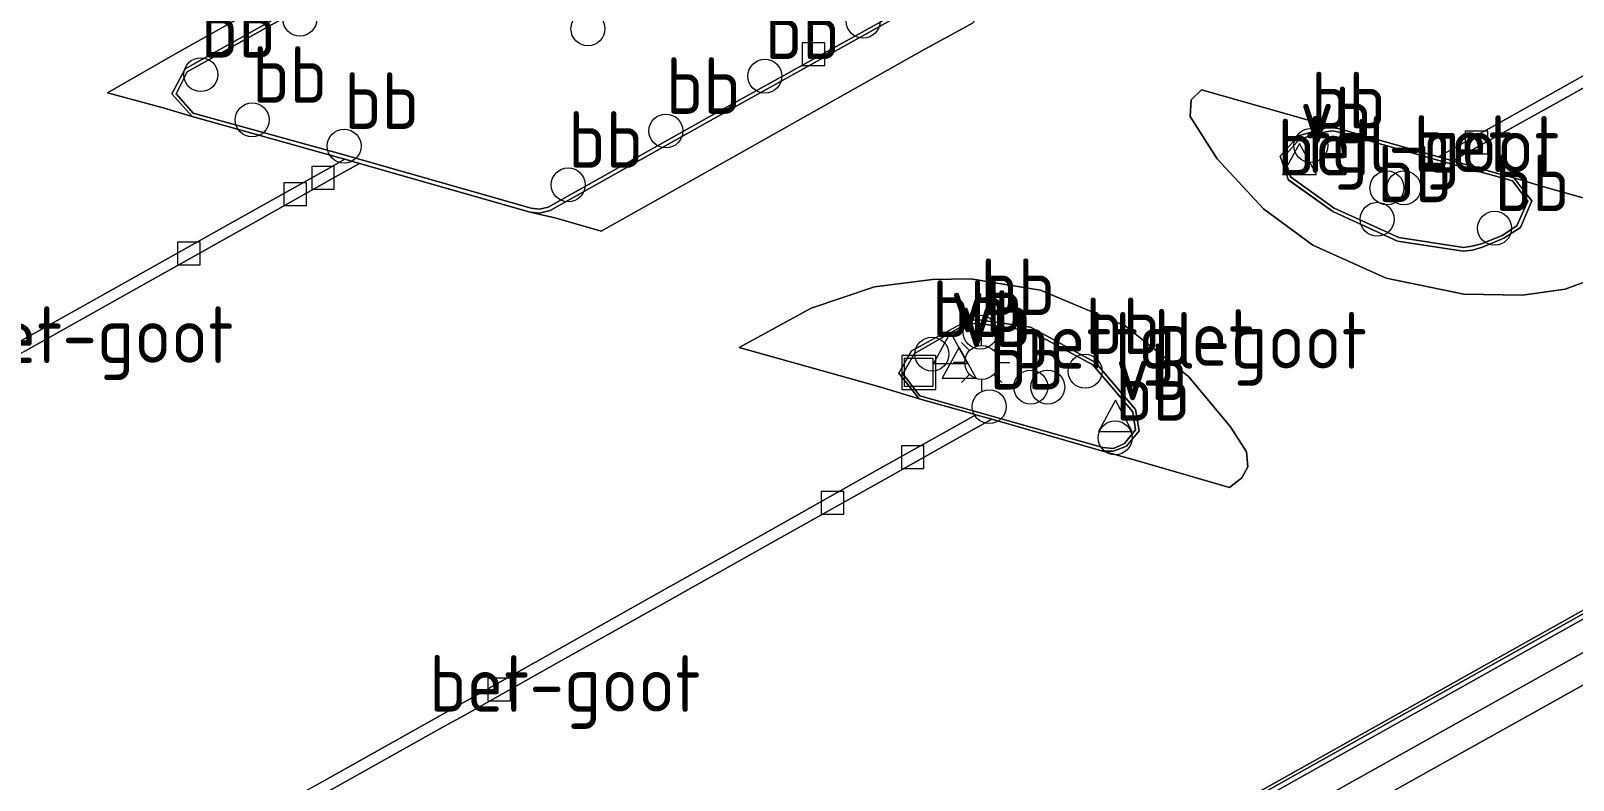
# Model space of a CAD drawing. Extents: x 253736 to 255979, y 477184 to 479215.
# Drawn here: x 254967.1 to 255035.2, y 477953.6 to 477986.7 of the extents above; entities that cross this region are included whole.
import ezdxf
from ezdxf.enums import TextEntityAlignment as Align

# ---------------------------------------------------------------- set-up
doc = ezdxf.new("R2010")
doc.units = 0
for name, color, linetype, lineweight in [('af-bs-doorgang', 8, 'Continuous', 18), ('af-bs-rasterhekwerk', 8, 'hekwerk', 18), ('bp-b5-grasland', 8, 'Continuous', 18), ('og-bs-inrichtingselement', 8, 'Continuous', 18), ('og-bs-terreinafscheiding', 8, 'Continuous', 18), ('vh-b5-verh_soort', 8, 'Continuous', 18), ('vh-bs-band', 8, 'Continuous', 18), ('wh-bs-kolk', 8, 'Continuous', 18), ('wm-bs-lichtmast', 8, 'Continuous', 18), ('wm-bs-overig', 8, 'Continuous', 18), ('wm-bs-verkeersbord', 8, 'Continuous', 18)]:
    doc.layers.add(name, color=color, linetype=linetype, lineweight=lineweight)
doc.styles.add('rtw_iso', font='isocp.shx')
doc.linetypes.add('hekwerk', pattern='A,7,-1.5,[1,RTW.shx,S=0.75,R=0,X=0,Y=0],-1.5', length=10)

# ---------------------------------------------------------------- blocks, each defined once
blk = doc.blocks.new('dtb')
blk.add_circle((0, 0), 0.75)
blk = doc.blocks.new('dtbattr')
at = {"style": 'rtw_iso'}
blk.add_attdef('TAG', (0.591, 0.868), '', height=2.5, dxfattribs=at)
blk = doc.blocks.new('kolk')
blk.add_lwpolyline([(-0.5, -0.5), (0.5, -0.5), (0.5, 0.5), (-0.5, 0.5)], close=True)
blk = doc.blocks.new('verkeersbord')
for p, q in [((0, 0.75), (-0.75, -0.625)), ((0.75, -0.625), (0, 0.75)), ((-0.75, -0.625), (0.75, -0.625))]:
    blk.add_line(p, q)
blk = doc.blocks.new('put')
for p, q in [((0.75, 0.75), (-0.75, 0.75)), ((-0.75, 0.75), (-0.75, -0.75)), ((0.75, -0.75), (0.75, 0.75)), ((-0.75, -0.75), (0.75, -0.75))]:
    blk.add_line(p, q)
blk.add_lwpolyline([(-0.625, 0.625), (0.625, 0.625), (0.625, -0.625), (-0.625, -0.625)], close=True)
blk = doc.blocks.new('RW1 Buren totaal_ACAD_1_FMEBLOCK86')
at = {"layer": 'bp-b5-grasland'}
for points in [[(14.667, 16.477, 24.632), (12.323, 15.211, 24.603), (12.825, 14.275, 24.583), (12.91, 14.33, 24.318), (14.329, 15.134, 24.384), (15.329, 13.329, 24.401), (15.27, 13.297, 24.399), (16.617, 10.909, 24.621), (16.608, 10.904, 24.621), (16.656, 10.816, 24.621), (17.57, 11.312, 24.512), (18.511, 9.773, 24.64), (24.658, -1.16, 24.641), (-7.515, -19.081, 24.563), (-18.721, -25.355, 24.548), (-21.531, -20.37, 24.435), (-24.658, -14.758, 24.329), (-23.787, -14.3, 24.382), (-21.849, -13.184, 24.357), (-19.344, -11.513, 24.365), (-17.079, -9.511, 24.37), (-15.138, -7.191, 24.387), (-4.57, 6.744, 24.423), (9.559, 25.355, 24.543), (13.787, 17.978, 24.636)], [(-12.276, -20.478, 24.542), (8.88, -8.548, 24.486), (8.529, -7.293, 24.257), (6.415, -3.02, 24.034), (17.814, 2.816, 24.355), (18.441, 4.444, 24.489), (15.776, 8.561, 24.425), (12.614, 9.39, 24.276), (10.309, 12.886, 24.281), (7.002, 15.88, 24.256), (5.134, 16.327, 24.345), (3.219, 15.009, 24.39), (-4.263, 5.266, 24.339), (-14.529, -8.513, 24.289), (-16.697, -10.982, 24.283), (-19.263, -12.931, 24.285), (-21.82, -15.002, 24.307), (-22.243, -16.542, 24.299), (-18.627, -22.17, 24.471), (-17.785, -22.658, 24.505), (-16.265, -22.57, 24.49)], [(11.244, -7.629, 24.431), (18.318, -4.046, 24.469), (16.311, -0.311, 24.419), (9.259, -3.875, 24.323)]]:
    blk.add_polyline3d(points, close=True, dxfattribs=at)
blk = doc.blocks.new('RW1 Buren totaal_ACAD_1_FMEBLOCK130')
at = {"layer": 'bp-b5-grasland'}
blk.add_polyline3d([(-30.266, -121.744, 24.171), (-54.832, -134.632, 24.188), (-53.285, -132.489, 24.361), (-53.241, -130.688, 24.365), (-55.048, -126.575, 24.476), (-56.865, -122.86, 24.514), (-58.422, -122.014, 24.481), (-78.668, -133.046, 24.554), (-103.834, -147.072, 24.574), (-107.836, -149.309, 24.564), (-107.959, -149.128, 24.631), (-50.966, -117.271, 24.623), (-47.244, -115.194, 24.624), (-6.543, -92.416, 24.656)], dxfattribs=at)
blk = doc.blocks.new('prullenbak')
for centre in [(-0.375, 0), (0.375, 0)]:
    blk.add_circle(centre, 0.75)
blk = doc.blocks.new('lantaarnpaal')
for p, q in [((-0.884, 0.884), (-0.53, 0.53)), ((0, 0.75), (0, 1.25)), ((0.53, 0.53), (0.884, 0.884)), ((-0.75, 0), (-1.25, 0)), ((0.75, 0), (1.25, 0)), ((-0.53, -0.53), (-0.884, -0.884)), ((0.53, -0.53), (0.884, -0.884)), ((0, -0.75), (0, -1.25))]:
    blk.add_line(p, q)
blk.add_circle((0, 0), 0.75)
blk = doc.blocks.new('dtbattr-r')
at = {"style": 'rtw_iso'}
blk.add_attdef('TAG', text='', height=2.5, dxfattribs=at).set_placement((0, 0), align=Align.MIDDLE_CENTER)
blk = doc.blocks.new('RW1 Buren totaal_ACAD_1_FMEBLOCK881')
at = {"layer": 'vh-b5-verh_soort'}
for points in [[(3.695, -2.903, 24.272), (-1.204, -1.499, 24.209), (-1.907, -1.298, 24.2), (-2.144, -1.23, 24.197), (-4.409, -0.595, 24.22), (-5.306, 0.529, 24.25), (-4.746, 1.521, 24.283), (-2.707, 2.625, 24.334), (-2.27, 2.834, 24.348), (-1.882, 2.911, 24.353), (0.51, 2.561, 24.352), (3.372, 1.002, 24.365), (5.138, -1.075, 24.348), (5.306, -2.009, 24.335), (4.749, -2.684, 24.289), (4.179, -2.911, 24.272)], [(3.698, -2.748, 24.269), (4.179, -2.786, 24.281), (4.657, -2.565, 24.303), (5.151, -1.965, 24.333), (5.023, -1.171, 24.342), (3.265, 0.901, 24.354), (0.48, 2.401, 24.364), (-1.856, 2.749, 24.326), (-2.253, 2.688, 24.315), (-2.647, 2.533, 24.349), (-4.619, 1.4, 24.283), (-5.124, 0.504, 24.256), (-4.38, -0.461, 24.235), (-2.082, -1.114, 24.2)]]:
    blk.add_polyline3d(points, close=True, dxfattribs=at)
blk = doc.blocks.new('RW1 Buren totaal_ACAD_1_FMEBLOCK882')
at = {"layer": 'vh-b5-verh_soort'}
for points in [[(-3.005, 2.694, 24.264), (1.438, 1.442, 24.221), (2.061, 1.266, 24.214), (2.313, 1.195, 24.212), (3.894, 0.755, 24.229), (4.752, 0.517, 24.232), (5.554, -0.505, 24.272), (5.049, -1.685, 24.289), (4.315, -2.144, 24.327), (3.376, -2.545, 24.343), (2.935, -2.679, 24.358), (2.526, -2.729, 24.356), (-0.374, -2.282, 24.388), (-3.24, -0.973, 24.406), (-5.198, 0.43, 24.393), (-5.554, 1.474, 24.388), (-4.744, 2.362, 24.341), (-3.586, 2.711, 24.283), (-3.251, 2.729, 24.277)], [(2.278, 1.044, 24.22), (-3.021, 2.551, 24.284), (-3.245, 2.595, 24.307), (-3.547, 2.552, 24.296), (-4.69, 2.232, 24.346), (-5.385, 1.457, 24.386), (-5.101, 0.56, 24.401), (-3.169, -0.823, 24.426), (-0.323, -2.129, 24.378), (2.532, -2.566, 24.361), (2.911, -2.501, 24.36), (3.331, -2.397, 24.341), (4.238, -2.03, 24.337), (4.885, -1.608, 24.317), (5.376, -0.52, 24.291), (4.701, 0.376, 24.24), (3.863, 0.615, 24.222)]]:
    blk.add_polyline3d(points, close=True, dxfattribs=at)
blk = doc.blocks.new('RW1 Buren totaal_ACAD_1_FMEBLOCK883')
at = {"layer": 'vh-b5-verh_soort'}
for points in [[(-0.551, -8.262, 24.314), (-8.075, -6.118, 24.208), (-8.724, -5.933, 24.199), (-9.009, -5.852, 24.195), (-15.46, -4.045, 24.294), (-16.359, -3.046, 24.332), (-15.773, -1.942, 24.346), (-8.187, 2.313, 24.312), (0.022, 6.921, 24.338), (3.008, 8.044, 24.343), (6.247, 8.311, 24.335), (9.323, 7.816, 24.348), (12.267, 6.443, 24.353), (14.564, 4.296, 24.329), (16.224, 2.052, 24.347), (16.359, 1.162, 24.321), (15.808, 0.452, 24.308), (7.551, -4.14, 24.311), (0.335, -8.195, 24.305), (-0.139, -8.311, 24.32)], [(7.466, -3.998, 24.316), (15.756, 0.601, 24.324), (16.203, 1.219, 24.323), (16.08, 1.983, 24.355), (14.425, 4.187, 24.344), (12.146, 6.314, 24.359), (9.287, 7.633, 24.35), (6.193, 8.164, 24.337), (3.059, 7.9, 24.35), (0.105, 6.769, 24.321), (-8.112, 2.167, 24.314), (-15.681, -2.066, 24.346), (-16.174, -3.037, 24.333), (-15.428, -3.902, 24.313), (-8.913, -5.698, 24.196), (-0.507, -8.093, 24.312), (-0.127, -8.134, 24.319), (0.256, -8.054, 24.313)]]:
    blk.add_polyline3d(points, close=True, dxfattribs=at)
blk = doc.blocks.new('RW1 Buren totaal_ACAD_1_FMEBLOCK893')
at = {"layer": 'vh-b5-verh_soort'}
for points in [[(32.979, -84.253, 24.372), (-9.605, -108.128, 24.389)], [(-45.154, -105.009, 24.207), (-40.192, -102.226, 24.209), (-39.331, -101.743, 24.21), (-35.261, -99.458, 24.206), (-30.263, -96.651, 24.202), (-25.555, -94.008, 24.198), (-20.637, -91.246, 24.194), (-17.427, -89.444, 24.191), (-16.04, -88.664, 24.209), (-11.141, -90.068, 24.272), (-9.749, -90.463, 24.299), (-5.539, -91.676, 24.38), (-4.994, -91.248, 24.397), (-4.729, -90.761, 24.38), (-4.79, -90.107, 24.402), (-5.495, -88.999, 24.403), (-7.345, -86.778, 24.42), (-10.147, -84.538, 24.418), (-13.889, -82.958, 24.408), (-16.974, -82.462, 24.411), (-18.647, -82.495, 24.396), (-21.219, -82.812, 24.395), (-24.008, -83.764, 24.371), (-27.183, -85.498, 24.35), (-20.929, -87.254, 24.241), (-19.246, -87.76, 24.22), (-16.98, -88.395, 24.197), (-16.743, -88.463, 24.2), (-17.688, -88.994, 24.2), (-21.34, -91.048, 24.202), (-26.252, -93.81, 24.204), (-30.956, -96.455, 24.207), (-35.951, -99.264, 24.209), (-39.561, -101.294, 24.211), (-40.879, -102.033, 24.21), (-45.841, -104.816, 24.209)], [(-58.691, -85.643, 24.2), (-53.797, -82.896, 24.202), (-48.879, -80.136, 24.204), (-45.036, -77.979, 24.205), (-43.947, -77.368, 24.208), (-36.423, -79.512, 24.314), (-35.268, -79.786, 24.317), (-33.283, -80.362, 24.339), (-27.405, -77.064, 24.356), (-19.123, -72.398, 24.378), (-16.886, -71.164, 24.412)], [(-44.447, -68.244, 24.331), (-51.996, -72.479, 24.37), (-55.069, -74.252, 24.345), (-52.624, -74.914, 24.322), (-51.332, -75.295, 24.294), (-44.881, -77.102, 24.195), (-44.596, -77.183, 24.199), (-45.291, -77.573, 24.203), (-49.533, -79.952, 24.204), (-54.453, -82.711, 24.206), (-59.349, -85.456, 24.208)], [(13.533, -71.549, 24.189), (8.635, -74.3, 24.192), (4.444, -76.653, 24.194), (3.691, -77.073, 24.221), (-0.752, -75.821, 24.264), (-2.16, -75.43, 24.292), (-6.785, -74.113, 24.368), (-7.228, -74.561, 24.406), (-7.285, -75.292, 24.419), (-6.091, -77.156, 24.413), (-4.047, -79.369, 24.441), (-1.862, -80.978, 24.449), (1.368, -82.435, 24.434), (4.797, -83.143, 24.406), (7.39, -83.191, 24.402), (9.279, -82.919, 24.405), (12.263, -81.81, 24.372)], [(14.968, -80.253, 24.347), (8.379, -78.417, 24.235), (7.006, -77.998, 24.232), (6.148, -77.76, 24.229), (4.567, -77.32, 24.212), (4.315, -77.249, 24.214), (4.677, -77.047, 24.189), (9.275, -74.479, 24.187), (14.193, -71.733, 24.186)]]:
    blk.add_polyline3d(points, dxfattribs=at)
blk = doc.blocks.new('Deel_d28hz')
at = {"layer": 'af-bs-doorgang'}
blk.add_polyline3d([(255030.428, 477954.863, 24.623), (255034.15, 477956.94, 24.624)], dxfattribs=at)
at = {"layer": 'af-bs-rasterhekwerk'}
for points in [[(255034.15, 477956.94, 24.624), (255074.851, 477979.718, 24.656), (255152.411, 478023.263, 24.634), (255154.35, 478041.184, 24.644), (255135.299, 478075.473, 24.636), (255141.232, 478108.145, 24.782)], [(254973.434, 477923.006, 24.631), (255030.428, 477954.863, 24.623)]]:
    blk.add_polyline3d(points, dxfattribs=at)
at = {"layer": 'bp-b5-grasland'}
blk.add_polyline3d([(255074.851, 477979.718, 24.656), (255034.15, 477956.94, 24.624), (255030.428, 477954.863, 24.623), (254973.434, 477923.006, 24.631), (254972.76, 477923.994, 24.564), (255016.746, 477948.646, 24.539), (255059.304, 477972.442, 24.531)], dxfattribs=at)
at = {"layer": 'og-bs-terreinafscheiding'}
for points in [[(254972.033, 477925.059, 24.529), (255016.14, 477949.764, 24.515), (255058.642, 477973.58, 24.519), (255103.538, 477998.713, 24.516), (255119.115, 478007.407, 24.518), (255120.942, 478008.419, 24.502), (255121.314, 478008.756, 24.525), (255121.501, 478009.147, 24.535), (255123.207, 478015.188, 24.616), (255123.358, 478015.485, 24.635), (255123.606, 478015.668, 24.62), (255124.893, 478016.363, 24.583)], [(254972.76, 477923.994, 24.564), (255016.746, 477948.646, 24.539), (255059.304, 477972.442, 24.531), (255103.776, 477997.33, 24.542), (255119.728, 478006.268, 24.524), (255126.498, 478010.044, 24.551), (255134.436, 478014.486, 24.602)], [(254971.832, 477925.353, 24.4), (255015.961, 477950.051, 24.389), (255058.545, 477973.926, 24.372), (255103.308, 477998.957, 24.362), (255120.756, 478008.716, 24.378), (255121.208, 478008.977, 24.421)], [(255078.617, 478008.752, 24.261), (255077.723, 478008.252, 24.207), (255073.669, 478005.985, 24.207), (255068.741, 478003.228, 24.207), (255063.762, 478000.444, 24.208), (255058.84, 477997.691, 24.208), (255057.901, 477997.166, 24.208), (255053.899, 477994.93, 24.196), (255049.662, 477992.562, 24.184), (255048.942, 477992.158, 24.184), (255044.013, 477989.39, 24.187), (255039.099, 477986.63, 24.189), (255034.201, 477983.879, 24.192), (255030.01, 477981.526, 24.194), (255029.257, 477981.106, 24.221)], [(255079.286, 478008.563, 24.261), (255077.939, 478007.81, 24.204), (255074.344, 478005.796, 24.204), (255069.422, 478003.039, 24.204), (255064.448, 478000.252, 24.205), (255059.534, 477997.499, 24.205), (255058.187, 477996.744, 24.205), (255054.596, 477994.736, 24.195), (255049.921, 477992.121, 24.182), (255049.638, 477991.963, 24.182), (255044.692, 477989.201, 24.184), (255039.759, 477986.446, 24.186), (255034.841, 477983.7, 24.187), (255030.243, 477981.132, 24.189), (255029.881, 477980.93, 24.214)], [(254974.234, 477982.884, 24.294), (254972.942, 477983.265, 24.322), (254970.497, 477983.927, 24.345), (254973.57, 477985.7, 24.37), (254981.119, 477989.935, 24.331), (254989.375, 477994.549, 24.364), (254992.506, 477995.792, 24.378), (254996.008, 477996.211, 24.39), (254999.355, 477995.871, 24.391), (255002.892, 477994.604, 24.405), (255005.968, 477992.63, 24.426), (255008.078, 477990.275, 24.42), (255009.27, 477988.554, 24.455), (255009.317, 477987.721, 24.444), (255008.68, 477987.015, 24.412), (255006.443, 477985.781, 24.378), (254998.161, 477981.115, 24.356), (254992.283, 477977.817, 24.339), (254990.298, 477978.393, 24.317), (254989.143, 477978.667, 24.314)], [(254974.234, 477982.884, 24.294), (254973.335, 477983.883, 24.332), (254973.921, 477984.987, 24.346), (254981.507, 477989.242, 24.312), (254989.716, 477993.85, 24.338), (254992.702, 477994.973, 24.343), (254995.941, 477995.24, 24.335), (254999.017, 477994.745, 24.348), (255001.961, 477993.372, 24.353), (255004.258, 477991.225, 24.329), (255005.918, 477988.981, 24.347), (255006.053, 477988.091, 24.321), (255005.502, 477987.381, 24.308), (254997.245, 477982.789, 24.311), (254990.029, 477978.734, 24.305), (254989.555, 477978.618, 24.32), (254989.143, 477978.667, 24.314)], [(255024.814, 477982.358, 24.264), (255023.406, 477982.749, 24.292), (255018.781, 477984.066, 24.368), (255018.338, 477983.618, 24.406), (255018.281, 477982.887, 24.419), (255019.475, 477981.023, 24.413), (255021.519, 477978.81, 24.441), (255023.704, 477977.201, 24.449), (255026.934, 477975.744, 24.434), (255030.363, 477975.036, 24.406), (255032.956, 477974.988, 24.402), (255034.845, 477975.26, 24.405), (255037.829, 477976.369, 24.372), (255040.534, 477977.926, 24.347), (255033.945, 477979.762, 24.235), (255032.572, 477980.181, 24.232)], [(254974.234, 477982.884, 24.294), (254980.685, 477981.077, 24.195), (254980.97, 477980.996, 24.199)], [(255024.814, 477982.358, 24.264), (255024.568, 477982.393, 24.277), (255024.234, 477982.375, 24.283), (255023.076, 477982.026, 24.341), (255022.266, 477981.138, 24.388), (255022.621, 477980.094, 24.393), (255024.579, 477978.691, 24.406), (255027.445, 477977.382, 24.388), (255030.346, 477976.935, 24.356), (255030.755, 477976.985, 24.358), (255031.196, 477977.119, 24.343), (255032.135, 477977.52, 24.327), (255032.869, 477977.979, 24.289), (255033.373, 477979.159, 24.272), (255032.572, 477980.181, 24.232)], [(255029.257, 477981.106, 24.221), (255024.814, 477982.358, 24.264)], [(255029.881, 477980.93, 24.214), (255029.257, 477981.106, 24.221)], [(254980.97, 477980.996, 24.199), (254980.275, 477980.606, 24.203), (254976.033, 477978.227, 24.204), (254971.113, 477975.468, 24.206), (254966.217, 477972.723, 24.208), (254961.223, 477969.922, 24.209), (254956.302, 477967.163, 24.211), (254956.188, 477967.099, 24.211), (254951.355, 477964.394, 24.209), (254946.886, 477961.894, 24.207)], [(254981.619, 477980.811, 24.208), (254980.53, 477980.2, 24.205), (254976.687, 477978.043, 24.204), (254971.769, 477975.283, 24.202), (254966.875, 477972.536, 24.2), (254961.884, 477969.734, 24.198), (254956.967, 477966.975, 24.196), (254956.465, 477966.693, 24.196), (254952.027, 477964.206, 24.197), (254947.167, 477961.483, 24.199)], [(254980.97, 477980.996, 24.199), (254981.619, 477980.811, 24.208)], [(254981.619, 477980.811, 24.208), (254989.143, 477978.667, 24.314)], [(255032.572, 477980.181, 24.232), (255031.714, 477980.419, 24.229), (255030.133, 477980.859, 24.212), (255029.881, 477980.93, 24.214)], [(255006.32, 477970.419, 24.22), (255004.637, 477970.925, 24.241), (254998.383, 477972.681, 24.35), (255001.558, 477974.415, 24.371), (255004.347, 477975.367, 24.395), (255006.919, 477975.684, 24.396), (255008.592, 477975.717, 24.411), (255011.677, 477975.221, 24.408), (255015.419, 477973.641, 24.418), (255018.221, 477971.401, 24.42), (255020.071, 477969.18, 24.403), (255020.776, 477968.072, 24.402), (255020.837, 477967.418, 24.38), (255020.572, 477966.931, 24.397), (255020.027, 477966.503, 24.38), (255015.817, 477967.716, 24.299), (255014.425, 477968.111, 24.272)], [(255014.425, 477968.111, 24.272), (255014.909, 477968.103, 24.272), (255015.479, 477968.33, 24.289), (255016.035, 477969.005, 24.335), (255015.868, 477969.939, 24.348), (255014.101, 477972.016, 24.365), (255011.239, 477973.575, 24.352), (255008.848, 477973.925, 24.353), (255008.46, 477973.848, 24.348), (255008.023, 477973.639, 24.334), (255005.984, 477972.535, 24.283), (255005.424, 477971.543, 24.25), (255006.32, 477970.419, 24.22)], [(255006.32, 477970.419, 24.22), (255008.586, 477969.784, 24.197), (255008.823, 477969.716, 24.2)], [(255008.823, 477969.716, 24.2), (255007.878, 477969.185, 24.2), (255004.226, 477967.131, 24.202), (254999.314, 477964.369, 24.204), (254994.61, 477961.724, 24.207), (254989.615, 477958.915, 24.209), (254986.005, 477956.885, 24.211), (254984.687, 477956.146, 24.21), (254979.725, 477953.363, 24.209), (254974.805, 477950.603, 24.207), (254969.898, 477947.851, 24.205), (254965.88, 477945.597, 24.203), (254964.949, 477945.076, 24.204), (254960.188, 477942.41, 24.207)], [(255009.526, 477969.515, 24.209), (255008.823, 477969.716, 24.2)], [(255009.526, 477969.515, 24.209), (255008.139, 477968.735, 24.191), (255004.929, 477966.933, 24.194), (255000.011, 477964.171, 24.198), (254995.303, 477961.528, 24.202), (254990.305, 477958.721, 24.206), (254986.235, 477956.436, 24.21), (254985.374, 477955.953, 24.209), (254980.412, 477953.17, 24.207), (254975.49, 477950.409, 24.204), (254970.586, 477947.659, 24.201), (254966.159, 477945.176, 24.198), (254965.635, 477944.884, 24.199), (254960.63, 477942.094, 24.204), (254960.466, 477942.002, 24.204)], [(255009.526, 477969.515, 24.209), (255014.425, 477968.111, 24.272)]]:
    blk.add_polyline3d(points, dxfattribs=at)
at = {"layer": 'vh-b5-verh_soort'}
for points in [[(255058.642, 477973.58, 24.519), (255016.14, 477949.764, 24.515), (254972.033, 477925.059, 24.529), (254971.903, 477925.249, 24.396), (255016.045, 477949.951, 24.376), (255058.635, 477973.801, 24.381)], [(255039.759, 477986.446, 24.186), (255034.841, 477983.7, 24.187), (255030.243, 477981.132, 24.189), (255029.881, 477980.93, 24.214), (255029.257, 477981.106, 24.221), (255030.01, 477981.526, 24.194), (255034.201, 477983.879, 24.192), (255039.099, 477986.63, 24.189)], [(254981.507, 477989.242, 24.312), (254973.921, 477984.987, 24.346), (254973.335, 477983.883, 24.332), (254974.234, 477982.884, 24.294), (254972.942, 477983.265, 24.322), (254970.497, 477983.927, 24.345), (254973.57, 477985.7, 24.37), (254981.119, 477989.935, 24.331)], [(255008.68, 477987.015, 24.412), (255006.443, 477985.781, 24.378), (254998.161, 477981.115, 24.356), (254992.283, 477977.817, 24.339), (254990.298, 477978.393, 24.317), (254989.143, 477978.667, 24.314), (254989.555, 477978.618, 24.32), (254990.029, 477978.734, 24.305), (254997.245, 477982.789, 24.311), (255005.502, 477987.381, 24.308)], [(255037.829, 477976.369, 24.372), (255034.845, 477975.26, 24.405), (255032.956, 477974.988, 24.402), (255030.363, 477975.036, 24.406), (255026.934, 477975.744, 24.434), (255023.704, 477977.201, 24.449), (255021.519, 477978.81, 24.441), (255019.475, 477981.023, 24.413), (255018.281, 477982.887, 24.419), (255018.338, 477983.618, 24.406), (255018.781, 477984.066, 24.368), (255023.406, 477982.749, 24.292), (255024.814, 477982.358, 24.264), (255024.568, 477982.393, 24.277), (255024.234, 477982.375, 24.283), (255023.076, 477982.026, 24.341), (255022.266, 477981.138, 24.388), (255022.621, 477980.094, 24.393), (255024.579, 477978.691, 24.406), (255027.445, 477977.382, 24.388), (255030.346, 477976.935, 24.356), (255030.755, 477976.985, 24.358), (255031.196, 477977.119, 24.343), (255032.135, 477977.52, 24.327), (255032.869, 477977.979, 24.289), (255033.373, 477979.159, 24.272), (255032.572, 477980.181, 24.232), (255033.945, 477979.762, 24.235), (255040.534, 477977.926, 24.347)], [(254979.725, 477953.363, 24.209), (254984.687, 477956.146, 24.21), (254986.005, 477956.885, 24.211), (254989.615, 477958.915, 24.209), (254994.61, 477961.724, 24.207), (254999.314, 477964.369, 24.204), (255004.226, 477967.131, 24.202), (255007.878, 477969.185, 24.2), (255008.823, 477969.716, 24.2), (255009.526, 477969.515, 24.209), (255008.139, 477968.735, 24.191), (255004.929, 477966.933, 24.194), (255000.011, 477964.171, 24.198), (254995.303, 477961.528, 24.202), (254990.305, 477958.721, 24.206), (254986.235, 477956.436, 24.21), (254985.374, 477955.953, 24.209), (254980.412, 477953.17, 24.207)]]:
    blk.add_polyline3d(points, dxfattribs=at)
for points in [[(255133.76, 478015.61, 24.604), (255134.436, 478014.486, 24.602), (255126.498, 478010.044, 24.551), (255119.728, 478006.268, 24.524), (255103.776, 477997.33, 24.542), (255059.304, 477972.442, 24.531), (255016.746, 477948.646, 24.539), (254972.76, 477923.994, 24.564), (254972.033, 477925.059, 24.529), (255016.14, 477949.764, 24.515), (255058.642, 477973.58, 24.519), (255103.538, 477998.713, 24.516), (255119.115, 478007.407, 24.518), (255120.942, 478008.419, 24.502), (255121.314, 478008.756, 24.525), (255121.501, 478009.147, 24.535), (255123.207, 478015.188, 24.616), (255123.358, 478015.485, 24.635), (255123.606, 478015.668, 24.62), (255124.893, 478016.363, 24.583), (255123.867, 478012.58, 24.562), (255123.051, 478009.694, 24.541), (255128.957, 478012.97, 24.576)], [(254971.903, 477925.249, 24.396), (254971.832, 477925.353, 24.4), (255015.961, 477950.051, 24.389), (255058.545, 477973.926, 24.372), (255103.308, 477998.957, 24.362), (255120.756, 478008.716, 24.378), (255121.208, 478008.977, 24.421), (255120.836, 478008.624, 24.381), (255103.387, 477998.849, 24.369), (255058.635, 477973.801, 24.381), (255016.045, 477949.951, 24.376)], [(254997.16, 477982.931, 24.316), (254989.95, 477978.875, 24.313), (254989.567, 477978.795, 24.319), (254989.187, 477978.836, 24.312), (254980.781, 477981.231, 24.196), (254974.266, 477983.027, 24.313), (254973.52, 477983.892, 24.333), (254974.013, 477984.863, 24.346), (254981.582, 477989.096, 24.314), (254989.799, 477993.698, 24.321), (254992.753, 477994.829, 24.35), (254995.887, 477995.093, 24.337), (254998.981, 477994.562, 24.35), (255001.84, 477993.243, 24.359), (255004.119, 477991.116, 24.344), (255005.774, 477988.912, 24.355), (255005.897, 477988.148, 24.323), (255005.45, 477987.53, 24.324)], [(255030.098, 477980.708, 24.22), (255031.683, 477980.279, 24.222), (255032.52, 477980.04, 24.24), (255033.195, 477979.144, 24.291), (255032.704, 477978.056, 24.317), (255032.057, 477977.634, 24.337), (255031.151, 477977.267, 24.341), (255030.73, 477977.163, 24.36), (255030.351, 477977.098, 24.361), (255027.496, 477977.535, 24.378), (255024.651, 477978.841, 24.426), (255022.719, 477980.224, 24.401), (255022.434, 477981.121, 24.386), (255023.13, 477981.896, 24.346), (255024.273, 477982.216, 24.296), (255024.575, 477982.259, 24.307), (255024.798, 477982.215, 24.284)], [(254981.619, 477980.811, 24.208), (254980.53, 477980.2, 24.205), (254976.687, 477978.043, 24.204), (254971.769, 477975.283, 24.202), (254966.875, 477972.536, 24.2), (254961.884, 477969.734, 24.198), (254956.967, 477966.975, 24.196), (254956.465, 477966.693, 24.196), (254952.027, 477964.206, 24.197), (254947.167, 477961.483, 24.199), (254946.886, 477961.894, 24.207), (254951.355, 477964.394, 24.209), (254956.188, 477967.099, 24.211), (254956.302, 477967.163, 24.211), (254961.223, 477969.922, 24.209), (254966.217, 477972.723, 24.208), (254971.113, 477975.468, 24.206), (254976.033, 477978.227, 24.204), (254980.275, 477980.606, 24.203), (254980.97, 477980.996, 24.199)], [(255014.425, 477968.111, 24.272), (255014.909, 477968.103, 24.272), (255015.479, 477968.33, 24.289), (255016.035, 477969.005, 24.335), (255015.868, 477969.939, 24.348), (255014.101, 477972.016, 24.365), (255011.239, 477973.575, 24.352), (255008.848, 477973.925, 24.353), (255008.46, 477973.848, 24.348), (255008.023, 477973.639, 24.334), (255005.984, 477972.535, 24.283), (255005.424, 477971.543, 24.25), (255006.32, 477970.419, 24.22), (255004.637, 477970.925, 24.241), (254998.383, 477972.681, 24.35), (255001.558, 477974.415, 24.371), (255004.347, 477975.367, 24.395), (255006.919, 477975.684, 24.396), (255008.592, 477975.717, 24.411), (255011.677, 477975.221, 24.408), (255015.419, 477973.641, 24.418), (255018.221, 477971.401, 24.42), (255020.071, 477969.18, 24.403), (255020.776, 477968.072, 24.402), (255020.837, 477967.418, 24.38), (255020.572, 477966.931, 24.397), (255020.027, 477966.503, 24.38), (255015.817, 477967.716, 24.299)], [(255014.428, 477968.266, 24.269), (255008.647, 477969.9, 24.2), (255006.349, 477970.553, 24.235), (255005.605, 477971.518, 24.256), (255006.111, 477972.414, 24.283), (255008.083, 477973.547, 24.349), (255008.477, 477973.702, 24.315), (255008.874, 477973.763, 24.326), (255011.21, 477973.415, 24.364), (255013.995, 477971.915, 24.354), (255015.752, 477969.843, 24.342), (255015.881, 477969.049, 24.333), (255015.387, 477968.449, 24.303), (255014.909, 477968.228, 24.281)]]:
    blk.add_polyline3d(points, close=True, dxfattribs=at)
at = {"layer": 'vh-bs-band'}
for points in [[(254971.903, 477925.249, 24.396), (255016.045, 477949.951, 24.376), (255058.635, 477973.801, 24.381), (255103.387, 477998.849, 24.369), (255120.836, 478008.624, 24.381), (255121.208, 478008.977, 24.421), (255121.321, 478009.253, 24.395), (255122.872, 478014.789, 24.463), (255123.196, 478015.615, 24.481), (255123.547, 478015.881, 24.478), (255130.273, 478019.601, 24.477), (255135.741, 478022.689, 24.462)], [(254997.16, 477982.931, 24.316), (255005.45, 477987.53, 24.324), (255005.897, 477988.148, 24.323), (255005.774, 477988.912, 24.355), (255004.119, 477991.116, 24.344), (255001.84, 477993.243, 24.359), (254998.981, 477994.562, 24.35), (254995.887, 477995.093, 24.337), (254992.753, 477994.829, 24.35), (254989.799, 477993.698, 24.321), (254981.582, 477989.096, 24.314), (254974.013, 477984.863, 24.346), (254973.52, 477983.892, 24.333), (254974.266, 477983.027, 24.313), (254980.781, 477981.231, 24.196), (254989.187, 477978.836, 24.312), (254989.567, 477978.795, 24.319), (254989.95, 477978.875, 24.313), (254997.16, 477982.931, 24.316)], [(255030.098, 477980.708, 24.22), (255024.798, 477982.215, 24.284), (255024.575, 477982.259, 24.307), (255024.273, 477982.216, 24.296), (255023.13, 477981.896, 24.346), (255022.434, 477981.121, 24.386), (255022.719, 477980.224, 24.401), (255024.651, 477978.841, 24.426), (255027.496, 477977.535, 24.378), (255030.351, 477977.098, 24.361), (255030.73, 477977.163, 24.36), (255031.151, 477977.267, 24.341), (255032.057, 477977.634, 24.337), (255032.704, 477978.056, 24.317), (255033.195, 477979.144, 24.291), (255032.52, 477980.04, 24.24), (255031.683, 477980.279, 24.222), (255030.098, 477980.708, 24.22)], [(255014.428, 477968.266, 24.269), (255014.909, 477968.228, 24.281), (255015.387, 477968.449, 24.303), (255015.881, 477969.049, 24.333), (255015.752, 477969.843, 24.342), (255013.995, 477971.915, 24.354), (255011.21, 477973.415, 24.364), (255008.874, 477973.763, 24.326), (255008.477, 477973.702, 24.315), (255008.083, 477973.547, 24.349), (255006.111, 477972.414, 24.283), (255005.605, 477971.518, 24.256), (255006.349, 477970.553, 24.235), (255008.647, 477969.9, 24.2), (255014.428, 477968.266, 24.269)]]:
    blk.add_polyline3d(points, dxfattribs=at)
at = {"layer": 'bp-b5-grasland'}
for name, p in [('RW1 Buren totaal_ACAD_1_FMEBLOCK130', (255081.3935, 478072.134)), ('RW1 Buren totaal_ACAD_1_FMEBLOCK86', (254970.2725, 478010.2625))]:
    blk.add_blockref(name, p, dxfattribs=at)
at = {"layer": 'og-bs-inrichtingselement'}
for name, p in [('dtb', (254991.702, 477986.764, 24.334)), ('prullenbak', (255027.351, 477979.737, 25.565)), ('put', (255006.305, 477971.582, 24.375)), ('prullenbak', (255011.622, 477970.937, 25.504))]:
    blk.add_blockref(name, p, dxfattribs=at)
at = {"layer": 'vh-b5-verh_soort'}
for name, p in [('RW1 Buren totaal_ACAD_1_FMEBLOCK893', (255025.566, 478058.179)), ('RW1 Buren totaal_ACAD_1_FMEBLOCK883', (254989.694, 477986.929)), ('RW1 Buren totaal_ACAD_1_FMEBLOCK882', (255027.8195, 477979.664)), ('RW1 Buren totaal_ACAD_1_FMEBLOCK881', (255010.7295, 477971.014))]:
    blk.add_blockref(name, p, dxfattribs=at)
ref = blk.add_blockref('dtbattr-r', (255022.132812, 477979.53125, 24.352333), dxfattribs=at)
ref.add_attrib('TAG', 'bet', dxfattribs={"layer": '0', "height": 2.5, "style": 'rtw_iso'}).set_placement((255022.132812, 477979.53125, 24.352333), align=Align.BOTTOM_LEFT)
ref = blk.add_blockref('dtbattr-r', (255023.359375, 477979.65625, 24.310263), dxfattribs=at)
ref.add_attrib('TAG', 'tgl-goot', dxfattribs={"layer": '0', "height": 2.5, "style": 'rtw_iso'}).set_placement((255023.359375, 477979.65625, 24.310263), align=Align.BOTTOM_LEFT)
ref = blk.add_blockref('dtbattr-r', (255028.140625, 477979.6875, 24.3185), dxfattribs=at)
ref.add_attrib('TAG', 'bet', dxfattribs={"layer": '0', "height": 2.5, "style": 'rtw_iso'}).set_placement((255028.140625, 477979.6875, 24.3185), align=Align.BOTTOM_LEFT)
ref = blk.add_blockref('dtbattr-r', (254964.070312, 477971.25, 24.20381), dxfattribs=at)
ref.add_attrib('TAG', 'bet-goot', dxfattribs={"layer": '0', "height": 2.5, "style": 'rtw_iso'}).set_placement((254964.070312, 477971.25, 24.20381), align=Align.BOTTOM_LEFT)
ref = blk.add_blockref('dtbattr-r', (255016.671875, 477971.125, 24.343586), dxfattribs=at)
ref.add_attrib('TAG', 'bet', dxfattribs={"layer": '0', "height": 2.5, "style": 'rtw_iso'}).set_placement((255016.671875, 477971.125, 24.343586), align=Align.BOTTOM_LEFT)
ref = blk.add_blockref('dtbattr-r', (255010.398438, 477971, 24.2986), dxfattribs=at)
ref.add_attrib('TAG', 'bet', dxfattribs={"layer": '0', "height": 2.5, "style": 'rtw_iso'}).set_placement((255010.398438, 477971, 24.2986), align=Align.BOTTOM_LEFT)
ref = blk.add_blockref('dtbattr-r', (255014.859375, 477971, 24.293063), dxfattribs=at)
ref.add_attrib('TAG', 'tgl-goot', dxfattribs={"layer": '0', "height": 2.5, "style": 'rtw_iso'}).set_placement((255014.859375, 477971, 24.293063), align=Align.BOTTOM_LEFT)
ref = blk.add_blockref('dtbattr-r', (254984.6875, 477955.84375, 24.2041), dxfattribs=at)
ref.add_attrib('TAG', 'bet-goot', dxfattribs={"layer": '0', "height": 2.5, "style": 'rtw_iso'}).set_placement((254984.6875, 477955.84375, 24.2041), align=Align.BOTTOM_LEFT)
at = {"layer": 'wh-bs-kolk'}
for p in [(255001.654, 477985.641, 24.418), (255030.932, 477981.734, 24.147), (254980.004, 477980.176, 24.143), (254978.774, 477979.455, 24.155), (254974.081, 477976.831, 24.137), (255006.036, 477967.835, 24.156), (255002.498, 477965.824, 24.15), (254987.781, 477957.579, 24.157)]:
    blk.add_blockref('kolk', p, dxfattribs=at)
at = {"layer": 'wm-bs-lichtmast'}
blk.add_blockref('lantaarnpaal', (255009.082, 477972.024, 24.348), dxfattribs=at)
at = {"layer": 'wm-bs-overig'}
ref = blk.add_blockref('dtbattr', (254974.61, 477984.735, 24.452), dxfattribs=at)
ref.add_attrib('TAG', 'bb', dxfattribs={"layer": '0', "height": 2.5, "style": 'rtw_iso'}).set_placement((254974.61, 477984.735, 24.452), align=Align.BOTTOM_LEFT)
for p in [(254978.981, 477987.186, 24.417), (255003.85, 477987.1, 24.458), (254974.61, 477984.735, 24.452), (254999.511, 477984.667, 24.458), (254976.878, 477982.735, 24.384), (254995.14, 477982.247, 24.537), (254980.938, 477981.58, 24.35), (255023.614, 477981.605, 24.485), (254990.828, 477979.867, 24.434), (255026.545, 477978.346, 24.53), (255031.728, 477977.949, 24.47), (255009.022, 477973.36, 24.501), (255006.888, 477972.391, 24.441), (255013.651, 477971.633, 24.51), (255009.419, 477970.071, 24.357), (255014.975, 477968.695, 24.462)]:
    blk.add_blockref('dtb', p, dxfattribs=at)
ref = blk.add_blockref('dtbattr', (254999.511, 477984.667, 24.458), dxfattribs=at)
ref.add_attrib('TAG', 'bb', dxfattribs={"layer": '0', "height": 2.5, "style": 'rtw_iso'}).set_placement((254999.511, 477984.667, 24.458), align=Align.BOTTOM_LEFT)
ref = blk.add_blockref('dtbattr', (254976.878, 477982.735, 24.384), dxfattribs=at)
ref.add_attrib('TAG', 'bb', dxfattribs={"layer": '0', "height": 2.5, "style": 'rtw_iso'}).set_placement((254976.878, 477982.735, 24.384), align=Align.BOTTOM_LEFT)
ref = blk.add_blockref('dtbattr', (254995.14, 477982.247, 24.537), dxfattribs=at)
ref.add_attrib('TAG', 'bb', dxfattribs={"layer": '0', "height": 2.5, "style": 'rtw_iso'}).set_placement((254995.14, 477982.247, 24.537), align=Align.BOTTOM_LEFT)
ref = blk.add_blockref('dtbattr', (254980.938, 477981.58, 24.35), dxfattribs=at)
ref.add_attrib('TAG', 'bb', dxfattribs={"layer": '0', "height": 2.5, "style": 'rtw_iso'}).set_placement((254980.938, 477981.58, 24.35), align=Align.BOTTOM_LEFT)
ref = blk.add_blockref('dtbattr', (255023.614, 477981.605, 24.485), dxfattribs=at)
ref.add_attrib('TAG', 'bb', dxfattribs={"layer": '0', "height": 2.5, "style": 'rtw_iso'}).set_placement((255023.614, 477981.605, 24.485), align=Align.BOTTOM_LEFT)
ref = blk.add_blockref('dtbattr', (254990.828, 477979.867, 24.434), dxfattribs=at)
ref.add_attrib('TAG', 'bb', dxfattribs={"layer": '0', "height": 2.5, "style": 'rtw_iso'}).set_placement((254990.828, 477979.867, 24.434), align=Align.BOTTOM_LEFT)
ref = blk.add_blockref('dtbattr', (255026.545, 477978.346, 24.53), dxfattribs=at)
ref.add_attrib('TAG', 'bb', dxfattribs={"layer": '0', "height": 2.5, "style": 'rtw_iso'}).set_placement((255026.545, 477978.346, 24.53), align=Align.BOTTOM_LEFT)
ref = blk.add_blockref('dtbattr', (255031.728, 477977.949, 24.47), dxfattribs=at)
ref.add_attrib('TAG', 'bb', dxfattribs={"layer": '0', "height": 2.5, "style": 'rtw_iso'}).set_placement((255031.728, 477977.949, 24.47), align=Align.BOTTOM_LEFT)
ref = blk.add_blockref('dtbattr', (255009.022, 477973.36, 24.501), dxfattribs=at)
ref.add_attrib('TAG', 'bb', dxfattribs={"layer": '0', "height": 2.5, "style": 'rtw_iso'}).set_placement((255009.022, 477973.36, 24.501), align=Align.BOTTOM_LEFT)
ref = blk.add_blockref('dtbattr', (255006.888, 477972.391, 24.441), dxfattribs=at)
ref.add_attrib('TAG', 'bb', dxfattribs={"layer": '0', "height": 2.5, "style": 'rtw_iso'}).set_placement((255006.888, 477972.391, 24.441), align=Align.BOTTOM_LEFT)
ref = blk.add_blockref('dtbattr', (255013.651, 477971.633, 24.51), dxfattribs=at)
ref.add_attrib('TAG', 'bb', dxfattribs={"layer": '0', "height": 2.5, "style": 'rtw_iso'}).set_placement((255013.651, 477971.633, 24.51), align=Align.BOTTOM_LEFT)
ref = blk.add_blockref('dtbattr', (255009.419, 477970.071, 24.357), dxfattribs=at)
ref.add_attrib('TAG', 'bb', dxfattribs={"layer": '0', "height": 2.5, "style": 'rtw_iso'}).set_placement((255009.419, 477970.071, 24.357), align=Align.BOTTOM_LEFT)
ref = blk.add_blockref('dtbattr', (255014.975, 477968.695, 24.462), dxfattribs=at)
ref.add_attrib('TAG', 'bb', dxfattribs={"layer": '0', "height": 2.5, "style": 'rtw_iso'}).set_placement((255014.975, 477968.695, 24.462), align=Align.BOTTOM_LEFT)
at = {"layer": 'wm-bs-verkeersbord'}
ref = blk.add_blockref('dtbattr', (255023.12, 477980.95, 24.518), dxfattribs=at)
ref.add_attrib('TAG', 'vb', dxfattribs={"layer": '0', "height": 2.5, "style": 'rtw_iso'}).set_placement((255023.12, 477980.95, 24.518), align=Align.BOTTOM_LEFT)
for p in [(255023.12, 477980.95, 24.518), (255007.702, 477972.606, 24.45), (255008.086, 477971.953, 24.419), (255014.984, 477969.603, 24.491)]:
    blk.add_blockref('verkeersbord', p, dxfattribs=at)
ref = blk.add_blockref('dtbattr', (255007.702, 477972.606, 24.45), dxfattribs=at)
ref.add_attrib('TAG', 'vb', dxfattribs={"layer": '0', "height": 2.5, "style": 'rtw_iso'}).set_placement((255007.702, 477972.606, 24.45), align=Align.BOTTOM_LEFT)
ref = blk.add_blockref('dtbattr', (255008.086, 477971.953, 24.419), dxfattribs=at)
ref.add_attrib('TAG', 'vb', dxfattribs={"layer": '0', "height": 2.5, "style": 'rtw_iso'}).set_placement((255008.086, 477971.953, 24.419), align=Align.BOTTOM_LEFT)
ref = blk.add_blockref('dtbattr', (255014.984, 477969.603, 24.491), dxfattribs=at)
ref.add_attrib('TAG', 'vb', dxfattribs={"layer": '0', "height": 2.5, "style": 'rtw_iso'}).set_placement((255014.984, 477969.603, 24.491), align=Align.BOTTOM_LEFT)

msp = doc.modelspace()

# ---------------------------------------------------------------- block references
at = {"linetype": 'ByBlock'}
msp.add_blockref('Deel_d28hz', (0, 0), dxfattribs=at)
msp.add_blockref('Deel_d28hz', (0, 0), dxfattribs=at)

doc.saveas('drawing.dxf')
